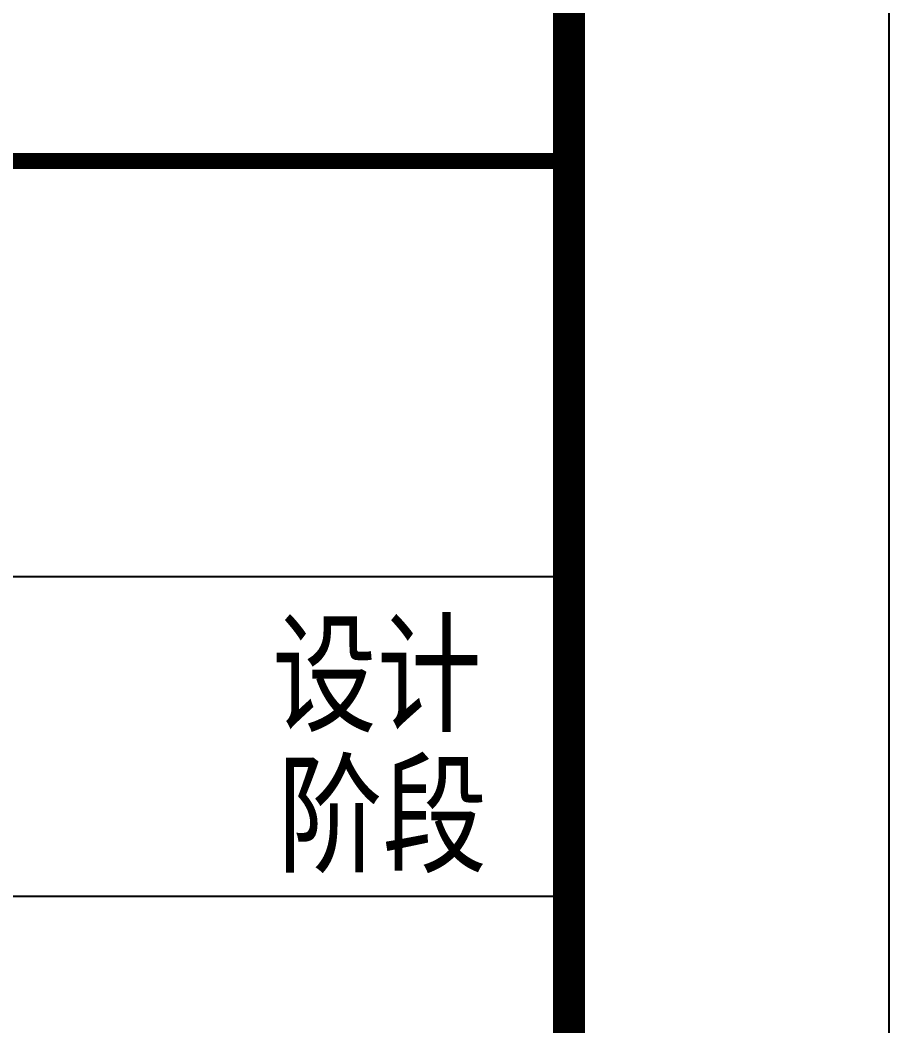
# Model space of a CAD drawing. Header units: millimetres. Extents: x -70627 to 13473, y 10065 to 69465.
# Drawn here: x 10756 to 13473, y 16359 to 19506 of the extents above; entities that cross this region are included whole.
import ezdxf
from ezdxf.enums import TextEntityAlignment as Align

# ---------------------------------------------------------------- set-up
doc = ezdxf.new("R2010")
doc.units = ezdxf.units.MM
doc.layers.add('$TD_AUDIT_GENERATED_(155)', color=7, linetype='Continuous', plot=False)
doc.layers.add('$TD_AUDIT_GENERATED_(3A53)', color=7, linetype='Continuous', plot=False)
doc.layers.add('tk', color=7, linetype='Continuous')
doc.styles.add('$TD_AUDIT_GENERATED_(152)', font='', dxfattribs={"width": 0.75})
doc.styles.add('$TD_AUDIT_GENERATED_(174D)', font='', dxfattribs={"width": 0.9})
doc.styles.add('sepd_yb2', font='sepd_gbe.shx', dxfattribs={"width": 0.8, "bigfont": 'sepd_gbc.shx'})
doc.styles.add('TBZT', font='')
doc.styles.get('$TD_AUDIT_GENERATED_(152)').set_extended_font_data('SimSun')
doc.styles.get('$TD_AUDIT_GENERATED_(174D)').set_extended_font_data('SimSun')
doc.styles.get('TBZT').set_extended_font_data('SimSun')

# ---------------------------------------------------------------- blocks, each defined once
blk = doc.blocks.new('$TD_AUDIT_GENERATED_(243E)')
at = {"layer": '$TD_AUDIT_GENERATED_(3A53)'}
blk.add_lwpolyline([(29.24, 625.314), (870.24, 625.314), (870.24, 31.314), (29.24, 31.314)], close=True, dxfattribs=at)
at = {"layer": 'tk'}
for p, q in [((860.24, 121.314), (860.24, 41.314)), ((720.24, 108.314), (860.24, 108.314)), ((720.24, 98.314), (860.24, 98.314))]:
    blk.add_line(p, q, dxfattribs=at)
for points, const_width in [([(860.24, 41.314), (860.24, 615.314)], 1), ([(720.24, 121.314), (860.24, 121.314)], 0.5)]:
    blk.add_lwpolyline(points, dxfattribs=dict(at, const_width=const_width))
blk.add_lwpolyline([(54.24, 615.314), (860.24, 615.314), (860.24, 41.314), (54.24, 41.314)], close=True, dxfattribs=at)
at = {"layer": '$TD_AUDIT_GENERATED_(155)', "style": 'sepd_yb2', "flags": 1}
for tag, p in [('{LZCO-CB-W70-H36}', (140.29, 41.239)), ('{LZCO-ZZ-W63-H35-D10}', (528.732, 41.314))]:
    blk.add_attdef(tag, text='', height=4, dxfattribs=at).set_placement(p, align=Align.BOTTOM_RIGHT)
at = {"layer": 'tk', "style": 'TBZT', "width": 0.8}
for s, p in [('\\M+5C9E8\\M+5BCC6', (850.954, 103.773)), ('\\M+5BDD7\\M+5B6CE', (851.13, 99.373))]:
    blk.add_text(s, height=3, dxfattribs=at).set_placement(p)
at = {"layer": 'tk', "style": 'sepd_yb2'}
for tag, height, p in [('\\M+5B9A4\\M+5B3CC1', 4, (779.701, 105.963)), ('\\M+5B9A4\\M+5B3CC', 6, (779.26, 103.628)), ('\\M+5BDD7\\M+5B6CE', 6, (833.055, 103.164)), ('\\M+5B9A4\\M+5B3CC2', 4, (779.111, 101.376)), ('\\M+5CDBC\\M+5C3FB1', 6, (820.24, 78.314)), ('\\M+5CDBC\\M+5C3FB', 6, (820.24, 74.314)), ('\\M+5CDBC\\M+5C3FB2', 6, (820.24, 70.314)), ('\\M+5B1C8\\M+5C0FD', 5, (740.374, 45.814)), ('\\M+5CDBC\\M+5BAC5', 5, (827.283, 46.043)), ('\\M+5C8D5\\M+5C6DA', 5, (770.167, 45.814))]:
    blk.add_attdef(tag, text='', height=height, dxfattribs=at).set_placement(p, align=Align.MIDDLE_CENTER)
at = {"layer": 'tk', "flags": 3}
for tag, height, style, width, p in [('N\\M+5C5FA\\M+5D7BC_T6_H7', 2, '$TD_AUDIT_GENERATED_(174D)', 0.8, (758.174, 93.994)), ('N\\M+5C5FA\\M+5D7BC\\M+5C8D5\\M+5C6DA_T5_H1.5', 1.5, 'TBZT', 0.65, (774.043, 93.959)), ('N\\M+5C9F3\\M+5BACB\\M+5D2BB_T6_H7', 2, '$TD_AUDIT_GENERATED_(174D)', 0.8, (758.174, 85.994)), ('N\\M+5C9F3\\M+5BACB\\M+5D2BB\\M+5C8D5\\M+5C6DA_T5_H1.5', 1.5, 'TBZT', 0.65, (774.053, 86.151)), ('N\\M+5C9F3\\M+5BACB\\M+5B6FE_T6_H7', 2, '$TD_AUDIT_GENERATED_(174D)', 0.8, (758.174, 77.994)), ('N\\M+5C9F3\\M+5BACB\\M+5B6FE\\M+5C8D5\\M+5C6DA_T5_H1.5', 1.5, 'TBZT', 0.65, (773.934, 78.115)), ('N\\M+5D0A3\\M+5BACB_T6_H7', 2, '$TD_AUDIT_GENERATED_(174D)', 0.8, (758.284, 69.994)), ('N\\M+5D0A3\\M+5BACB\\M+5C8D5\\M+5C6DA_T5_H1.5', 1.5, 'TBZT', 0.65, (773.939, 69.851)), ('N\\M+5C9E8\\M+5BCC6_T6_H7', 2, '$TD_AUDIT_GENERATED_(174D)', 0.8, (758.174, 61.994)), ('N\\M+5C9E8\\M+5BCC6\\M+5C8D5\\M+5C6DA_T5_H1.5', 1.5, 'TBZT', 0.65, (773.501, 62.194)), ('N\\M+5D6C6\\M+5CDBC_T6_H7', 2, '$TD_AUDIT_GENERATED_(174D)', 0.8, (758.065, 53.994)), ('N\\M+5D6C6\\M+5CDBC\\M+5C8D5\\M+5C6DA_T5_H1.5', 1.5, 'TBZT', 0.65, (773.61, 54.099))]:
    blk.add_attdef(tag, text='', height=height, dxfattribs=dict(at, style=style, width=width)).set_placement(p, align=Align.MIDDLE_CENTER)
at = {"layer": 'tk', "style": '$TD_AUDIT_GENERATED_(152)', "width": 0.8, "flags": 3}
for tag, p in [('LZCO_NCB-W70-H36_T7', (143.799, 77.314)), ('LZCO_NZZ-W63-H35_T7', (528.732, 76.314))]:
    blk.add_attdef(tag, text='', height=3, dxfattribs=at).set_placement(p, align=Align.TOP_RIGHT)
blk.add_attdef('LZHQINS_N5__0__\\M+5BBE1\\M+5C7A9\\M+5C0B8.DWG__0__1_T8', text='', height=3, dxfattribs=at).set_placement((720.24, 41.314), align=Align.BOTTOM_RIGHT)
blk.add_attdef('LZFRAME', (812.741, 35.318), '', height=3, dxfattribs=at)

msp = doc.modelspace()

# ---------------------------------------------------------------- block references
at = {"xscale": 100, "yscale": 100, "zscale": 100}
msp.add_blockref('$TD_AUDIT_GENERATED_(243E)', (-73551.3, 6933.7), dxfattribs=at)

doc.saveas('drawing.dxf')
